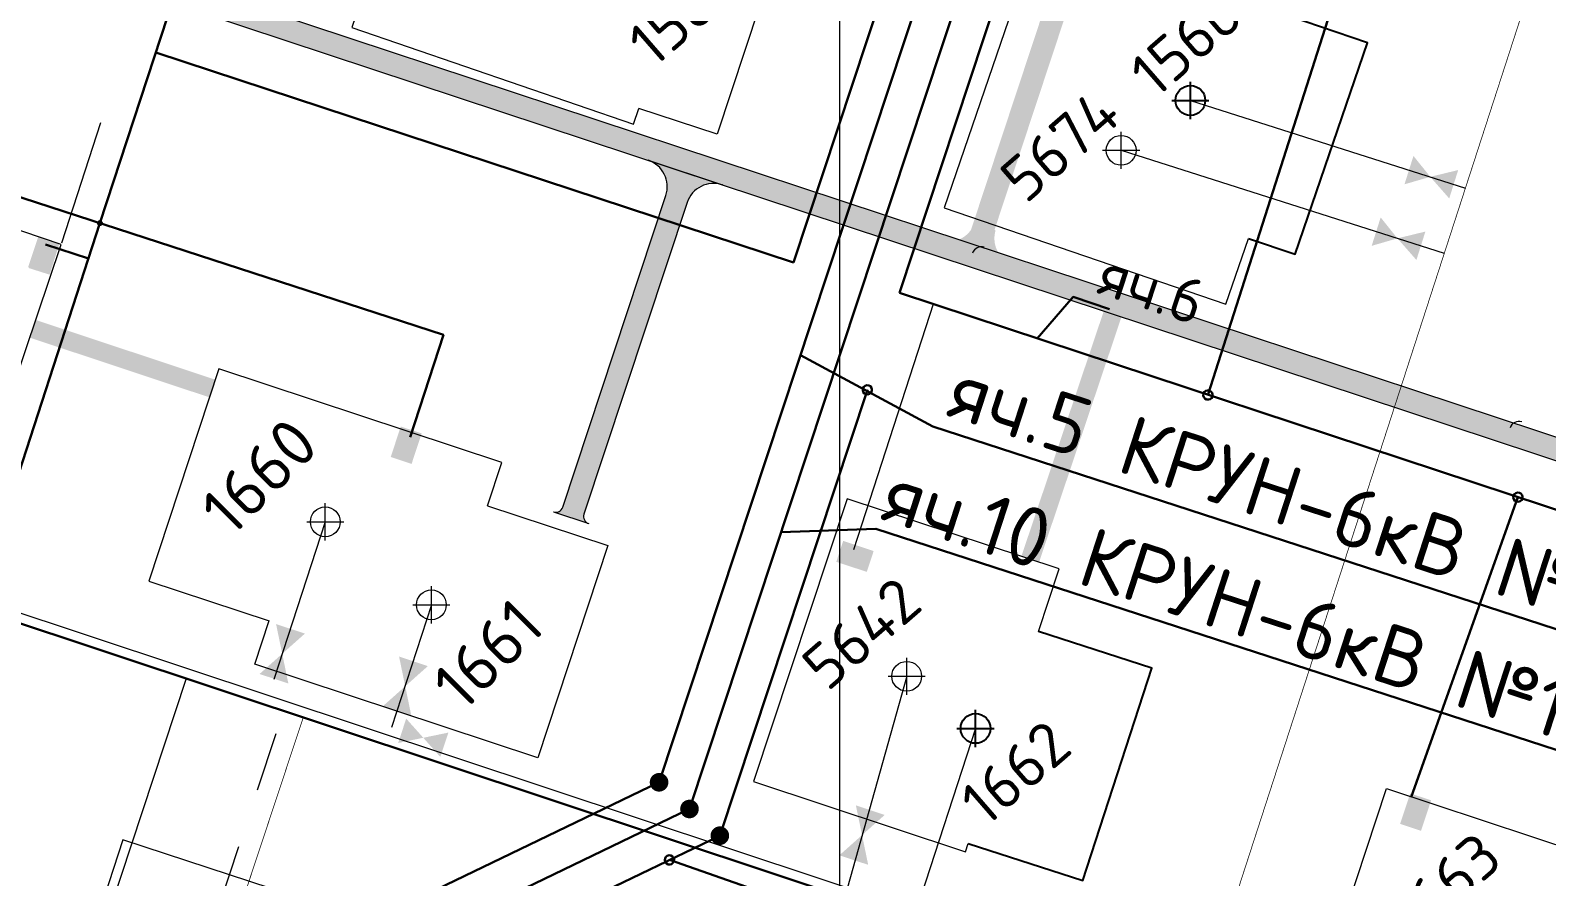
# Model space of a CAD drawing. Header units: millimetres. Extents: x 519 to 9564855, y -810 to 5021775.
# Drawn here: x 9537782.7 to 9538190, y 4997726 to 4997953.3 of the extents above; entities that cross this region are included whole.
import ezdxf

# ---------------------------------------------------------------- set-up
doc = ezdxf.new("R2010")
doc.units = ezdxf.units.MM
doc.header["$LTSCALE"] = 2
doc.header["$MEASUREMENT"] = 0
doc.header["$PDMODE"] = 2
doc.header["$PDSIZE"] = 5
doc.linetypes.add('92051501$0$DASHED', pattern=[0.75, 0.5, -0.25])
doc.linetypes.add('Punctir', pattern=[0.32, 0.16, -0.16])
for name, color, linetype in [('160 скважин на 2012 год', 7, 'Continuous'), ('Existing roads', 41, 'Continuous'), ('FIBERGLASS', 212, 'Continuous'), ('GRID_PULKOVO', 7, 'Continuous'), ('OilColl&Flowlines', 3, 'Continuous'), ('Stage8 wlls text', 7, 'Continuous'), ('vodovod', 5, 'Continuous'), ('Скважины 2017г', 221, 'Continuous'), ('Скважины 2019г.', 241, 'Continuous'), ('Скважины на 2020 год', 140, 'Continuous'), ('Скважины на 2025 год _ОСМОТР', 5, 'Continuous'), ('ТХ_выкидные линии 2020', 244, 'Continuous')]:
    doc.layers.add(name, color=color, linetype=linetype)
for name, color, linetype, lineweight in [('160 скважин на 2012 год - Электрика', 192, 'Continuous', 30), ('PPLINE_GAS', 4, 'GAS_LINE', 30), ('WELLS(drilled after 2000y)', 6, 'Continuous', 40), ('Скважины на 2024 год- Резерв', 202, 'Continuous', 25), ('Электро', 1, 'Continuous', 30), ('Электроснаб', 1, 'Continuous', 18), ('Электроснабжене', 1, 'Continuous', 18)]:
    doc.layers.add(name, color=color, linetype=linetype, lineweight=lineweight)
doc.styles.add('92051501$0$STANDARD', font='simplex.shx')
doc.styles.add('Elect', font='isocpeur.ttf')
doc.styles.add('GeoApp', font='', dxfattribs={"height": 1})
doc.styles.get("Standard").update_dxf_attribs({"font": 'isocpeur.ttf', "width": 0.5})
doc.styles.get('GeoApp').set_extended_font_data('D431', italic=True)
doc.linetypes.add('g5_121_g', pattern='A,4,-0.4,["Г",GeoApp,S=1,R=0,X=0,Y=-0.5],-1.2,12', length=17.6)
doc.linetypes.add('GAS_LINE', pattern='A,0.5,-0.2,["G",92051501$0$STANDARD,S=0.1,R=0,X=-0.1,Y=-0.05],-0.05', length=0.75)

# ---------------------------------------------------------------- blocks, each defined once
blk = doc.blocks.new('92051501$0$VALVE')
at = {"layer": 'OilColl&Flowlines'}
for points in [[(-5.97, -3.45), (-5.97, 3.45), (0, 0)], [(5.97, -3.45), (0, 0), (5.97, 3.45)]]:
    blk.add_solid(points, dxfattribs=at)

msp = doc.modelspace()

# ---------------------------------------------------------------- hatches: boundary and pattern name
at = {"layer": '160 скважин на 2012 год - Электрика', "lineweight": 0, "ltscale": 7.5}
msp.add_hatch(color=1, dxfattribs=at).paths.add_polyline_path([(9537790.43197, 4997895.91115), (9537784.79985, 4997897.70692), (9537782.18188, 4997889.49606), (9537787.814, 4997887.7003)])
at = {"layer": 'Existing roads', "lineweight": 0}
msp.add_hatch(color=256, dxfattribs=at).paths.add_polyline_path([(9537925.69391, 4997825.22804, -0.414213562), (9537923.16689, 4997823.95754), (9537932.66291, 4997820.81548, -0.414213562), (9537931.39244, 4997823.34245), (9537959.09511, 4997907.06621, -0.414213562), (9537968.57145, 4997911.83056), (9537948.63222, 4997918.42809, -0.414213562), (9537953.39657, 4997908.95175)])
at = {"layer": 'Existing roads', "linetype": 'ByBlock', "lineweight": 0}
msp.add_hatch(color=256, dxfattribs=at).paths.add_polyline_path([(9538046.80145, 4997890.3105, -0.406846034), (9538041.97996, 4997899.60653), (9538036.27915, 4997901.49282, -0.406846034), (9538026.86449, 4997896.90728)])
at = {"layer": 'Электро'}
for points in [[(9537782.08238, 4997889.76136), (9537787.69462, 4997887.90438), (9537790.40185, 4997896.08624), (9537784.78961, 4997897.94322)], [(9537879.47584, 4997838.72654), (9537885.08807, 4997836.86955), (9537887.7953, 4997845.05141), (9537882.18307, 4997846.90839)], [(9538150.65466, 4997740.15628), (9538156.26689, 4997738.2993), (9538158.97412, 4997746.48115), (9538153.36189, 4997748.33814)]]:
    msp.add_hatch(color=256, dxfattribs=at).paths.add_polyline_path(points)
at = {"layer": 'Электроснаб', "lineweight": 0}
for points in [[(9537879.47584, 4997838.72654), (9537885.08807, 4997836.86955), (9537887.7953, 4997845.05141), (9537882.18307, 4997846.90839)], [(9538150.65466, 4997740.15628), (9538156.26689, 4997738.2993), (9538158.97412, 4997746.48115), (9538153.36189, 4997748.33814)]]:
    msp.add_hatch(color=1, dxfattribs=at).paths.add_polyline_path(points)
at = {"layer": 'Электроснабжене', "lineweight": 0}
for points in [[(9537879.47584, 4997838.72654), (9537885.08807, 4997836.86955), (9537887.7953, 4997845.05141), (9537882.18307, 4997846.90839)], [(9538001.03734, 4997816.1711), (9537999.18036, 4997810.55887), (9538007.36222, 4997807.85164), (9538009.2192, 4997813.46388)], [(9538150.65466, 4997740.15628), (9538156.26689, 4997738.2993), (9538158.97412, 4997746.48115), (9538153.36189, 4997748.33814)]]:
    msp.add_hatch(color=1, dxfattribs=at).paths.add_polyline_path(points)

# ---------------------------------------------------------------- linework, layer by layer
at = {"layer": '160 скважин на 2012 год', "color": 0, "linetype": 'ByBlock', "lineweight": 0, "ltscale": 200}
msp.add_line((9537791.165, 4997896.2724, 0.00005), (9537801.6406, 4997928.61837, 0.00002), dxfattribs=at)
at = {"layer": '160 скважин на 2012 год', "color": 0, "linetype": 'ByBlock', "lineweight": 0, "elevation": 0.00005}
msp.add_lwpolyline([(9537709.58964, 4997842.56567), (9537708.45148, 4997839.20854), (9537765.307, 4997819.96504), (9537790.965, 4997895.7724), (9537734.10948, 4997915.0159), (9537728.82557, 4997899.39882)], dxfattribs=at)
at = {"layer": '160 скважин на 2012 год - Электрика', "color": 1, "linetype": 'ByBlock', "lineweight": 0, "ltscale": 80}
msp.add_line((9537798.28068, 4997892.08154, 0), (9537789.41151, 4997894.96331, 0), dxfattribs=at)
at = {"layer": '160 скважин на 2012 год - Электрика', "color": 1, "lineweight": 0, "ltscale": 7.5, "const_width": 2.5}
for points in [[(9537950.38329, 4997751.71339, 1), (9537952.76093, 4997750.94084, 1)], [(9537958.54367, 4997744.54219, 1), (9537960.92131, 4997743.76964, 1)], [(9537966.70405, 4997737.37099, 1), (9537969.08169, 4997736.59845, 1)]]:
    msp.add_lwpolyline(points, format="xyb", close=True, dxfattribs=at)
at = {"layer": 'Existing roads', "lineweight": 0}
for p, q in [((9537526.44693, 4998064.44398), (9538288.18722, 4997812.39792)), ((9537524.5058, 4998058.76635), (9538286.30243, 4997806.70164)), ((9537948.63222, 4997918.42809), (9537968.57145, 4997911.83056)), ((9537923.16689, 4997823.95754), (9537932.66291, 4997820.81548))]:
    msp.add_line(p, q, dxfattribs=at)
at = {"layer": 'Existing roads', "lineweight": 0, "const_width": 6, "flags": 128}
msp.add_lwpolyline([(9537525.50753, 4998061.69632), (9537761.33695, 4997983.67852), (9538311.4306, 4997801.58268), (9538357.36761, 4997940.41472)], dxfattribs=at)
at = {"layer": 'Existing roads', "linetype": 'ByBlock', "lineweight": 0, "const_width": 6, "flags": 128}
msp.add_lwpolyline([(9538077.9983, 4998019.02368), (9538037.1174, 4997895.47237)], dxfattribs=at)
at = {"layer": 'Existing roads', "lineweight": 0, "flags": 128}
for points in [[(9537923.16689, 4997823.95754, 0.414213562), (9537925.69391, 4997825.22804), (9537953.39657, 4997908.95175, 0.414213562), (9537948.63222, 4997918.42809)], [(9537968.57145, 4997911.83056, 0.414213562), (9537959.09511, 4997907.06621), (9537931.39243, 4997823.34241, 0.414207454), (9537932.66291, 4997820.81548, 0.414207454)]]:
    msp.add_lwpolyline(points, format="xyb", dxfattribs=at)
at = {"layer": 'Existing roads', "linetype": 'ByBlock', "lineweight": 0, "ltscale": 200, "const_width": 5}
for points in [[(9538074.45094, 4997880.21324), (9538051.2775, 4997811.23862)], [(9537783.33635, 4997873.14238), (9537831.56685, 4997857.11182)]]:
    msp.add_lwpolyline(points, dxfattribs=at)
at = {"layer": 'Existing roads', "lineweight": 0}
for centre in [(9538038.1602, 4997892.6927), (9538182.5602, 4997845.7927)]:
    msp.add_arc(centre, 2.5, 71.6915561, 161.691556, dxfattribs=at)
at = {"layer": 'FIBERGLASS', "color": 6, "linetype": 'ByBlock', "lineweight": 0, "ltscale": 40, "const_width": 0.2}
msp.add_lwpolyline([(9537759.61436, 4997582.81261), (9537824.45503, 4997778.92604)], dxfattribs=at)
at = {"layer": 'GRID_PULKOVO', "lineweight": 0}
msp.add_line((9538000, 5010000), (9538000, 4992000), dxfattribs=at)
at = {"layer": 'OilColl&Flowlines', "color": 3, "linetype": 'ByBlock', "lineweight": 0, "ltscale": 200}
for p, q in [((9538094.3, 4997934.5), (9538168.20201, 4997910.97205)), ((9538075.7, 4997921.1), (9538162.52443, 4997893.45798))]:
    msp.add_line(p, q, dxfattribs=at)
at = {"layer": 'OilColl&Flowlines', "lineweight": 0}
for p, q in [((9537480.06083, 4997896.21084), (9538625.24429, 4997516.42147)), ((9537890.4, 4997799), (9537879.65297, 4997766.07597))]:
    msp.add_line(p, q, dxfattribs=at)
at = {"layer": 'OilColl&Flowlines', "linetype": 'ByBlock', "lineweight": 0}
for p, q in [((9537861.9, 4997821.3), (9537848.11088, 4997778.90088)), ((9538036.6, 4997765.8), (9538020.70077, 4997716.91266))]:
    msp.add_line(p, q, dxfattribs=at)
at = {"layer": 'OilColl&Flowlines', "color": 3, "linetype": 'ByBlock', "lineweight": 0, "ltscale": 80, "const_width": 0.2}
msp.add_lwpolyline([(9538306.1816, 4998336.6083), (9538098.76175, 4997696.76432)], dxfattribs=at)
at = {"layer": 'OilColl&Flowlines', "lineweight": 0}
for points in [[(9538165.05047, 4997911.99048, 8, 0, 0), (9538158.7477, 4997913.98199, 0, 8, 0), (9538153.03292, 4997915.7877, 8, 8, 0)], [(9538156.23415, 4997895.46059, 8, 0, 0), (9538149.93138, 4997897.45209, 0, 8, 0), (9538144.2166, 4997899.25781, 8, 8, 0)]]:
    msp.add_lwpolyline(points, format="xyseb", dxfattribs=at)
at = {"layer": 'OilColl&Flowlines', "linetype": 'ByBlock', "lineweight": 0}
for points in [[(9537856.42014, 4997791.27286), (9537850.33057, 4997785.84886), (9537848.67804, 4997793.83458)], [(9537851.98311, 4997777.86314), (9537844.241, 4997780.42487), (9537850.33057, 4997785.84886)]]:
    msp.add_solid(points, dxfattribs=at)
at = {"layer": 'OilColl&Flowlines', "lineweight": 0}
for points in [[(9537889.46482, 4997782.54636), (9537883.37525, 4997777.12236), (9537881.72271, 4997785.10808)], [(9537885.02779, 4997769.13664), (9537877.28568, 4997771.69836), (9537883.37525, 4997777.12236)], [(9538012.1887, 4997742.56489, 6.4384), (9538006.09913, 4997737.14089, 6.4384), (9538004.4466, 4997745.12661, 6.4384)], [(9538007.75167, 4997729.15518, 6.4384), (9538000.00957, 4997731.7169, 6.4384), (9538006.09913, 4997737.14089, 6.4384)]]:
    msp.add_solid(points, dxfattribs=at)
at = {"layer": 'PPLINE_GAS', "linetype": 'g5_121_g'}
msp.add_lwpolyline([(9534778.5479, 4998536.78098), (9534874.18051, 4998503.20616), (9535072.84513, 4998402.39372), (9535451.90206, 4998298.75678), (9537303.35592, 4997704.5983), (9537377.97521, 4997927.57471), (9538200.14956, 4997654.43587), (9538214.55082, 4997649.50142), (9538234.24131, 4997643.04917), (9538590.1015, 4997520.55902), (9539125.3331, 4997334.13457), (9539210.91174, 4997304.42884), (9539345.38339, 4997257.75155), (9539456.46224, 4997220.86465), (9539620.38329, 4997166.42999), (9539867.53158, 4997084.35735), (9540014.59686, 4997034.46686), (9540009.45675, 4997018.26256), (9541300.177, 4996571.493), (9541398.857, 4996623.815), (9541532.03867, 4997015.00349), (9541563.89422, 4997108.93401), (9541575.96726, 4997105.29839)], dxfattribs=at)
at = {"layer": 'Stage8 wlls text', "color": 0, "linetype": 'ByBlock', "lineweight": 0}
msp.add_lwpolyline([(9537905.47979, 4997825.62253), (9537909.31798, 4997837.22241), (9537833.33745, 4997862.36299), (9537814.48202, 4997805.3776), (9537846.82021, 4997794.67747)], dxfattribs=at)
msp.add_circle((9537861.9, 4997821.3), 4, dxfattribs=at)
at = {"layer": 'Stage8 wlls text', "color": 0, "linetype": 'ByBlock', "lineweight": 0, "ltscale": 80}
msp.add_point((9537861.9, 4997821.3), dxfattribs=at)
at = {"layer": 'vodovod', "color": 5, "linetype": '92051501$0$DASHED', "lineweight": 0, "ltscale": 40, "const_width": 0.2}
msp.add_lwpolyline([(9537790.98861, 4997572.56358), (9537855.89636, 4997768.50706)], dxfattribs=at)
at = {"layer": 'WELLS(drilled after 2000y)', "color": 0, "linetype": 'ByBlock', "lineweight": 0}
for p, q in [((9537905.44997, 4997825.6324), (9537937.81798, 4997814.92241)), ((9537937.81798, 4997814.92241), (9537918.96254, 4997757.93702)), ((9537842.98202, 4997783.0776), (9537846.85003, 4997794.7676)), ((9537918.96254, 4997757.93702), (9537842.98202, 4997783.0776)), ((9538128.18202, 4997692.6776), (9538147.03745, 4997749.66299)), ((9538147.03745, 4997749.66299), (9538223.01798, 4997724.52241))]:
    msp.add_line(p, q, dxfattribs=at)
msp.add_circle((9537890.4, 4997799), 4, dxfattribs=at)
at = {"layer": 'WELLS(drilled after 2000y)', "color": 0, "linetype": 'ByBlock', "lineweight": 0, "ltscale": 80}
msp.add_point((9537890.4, 4997799), dxfattribs=at)
at = {"layer": 'Скважины 2017г', "color": 18, "linetype": 'ByBlock', "lineweight": 0, "ltscale": 40, "true_color": 0x000000}
msp.add_line((9537824.45503, 4997778.92604), (9537759.61436, 4997582.81261), dxfattribs=at)
at = {"layer": 'Скважины 2017г', "color": 0, "linetype": 'ByBlock', "lineweight": 0}
msp.add_lwpolyline([(9537908.81591, 4998003.8712), (9537910.03745, 4998007.56299), (9537986.01798, 4997982.42241), (9537967.16255, 4997925.43701), (9537946.1757, 4997932.38118)], dxfattribs=at)
at = {"layer": 'Скважины 2019г.', "color": 3, "linetype": 'Punctir', "lineweight": 0, "ltscale": 50}
msp.add_line((9537823.6, 4997688.5), (9537852.30912, 4997775.50122), dxfattribs=at)
at = {"layer": 'Скважины 2019г.', "color": 0, "linetype": 'ByBlock', "lineweight": 0}
for points in [[(9537908.81591, 4998003.8712), (9537888.46671, 4998010.83423), (9537869.04182, 4997954.06563), (9537944.73329, 4997928.16577), (9537946.1757, 4997932.38118)], [(9538060.11261, 4997958.14131), (9538047.56671, 4997962.43423), (9538028.14182, 4997905.66563), (9538103.83329, 4997879.76577), (9538109.88739, 4997897.45869)], [(9537782.71192, 4997659.7831), (9537782.71192, 4997659.7831), (9537839.68656, 4997641.15845), (9537864.54365, 4997717.19873), (9537807.51344, 4997735.84155), (9537801.23977, 4997716.6593)]]:
    msp.add_lwpolyline(points, dxfattribs=at)
msp.add_circle((9538075.7, 4997921.1), 4, dxfattribs=at)
msp.add_point((9538075.7, 4997921.1), dxfattribs=at)
at = {"layer": 'Скважины на 2020 год', "color": 0, "linetype": 'ByBlock', "lineweight": 0}
msp.add_lwpolyline([(9538053.50083, 4997791.85245), (9538059.06299, 4997808.66255), (9538002.0776, 4997827.51798), (9537976.93702, 4997751.53746), (9538033.92241, 4997732.68202), (9538034.65262, 4997734.88888)], dxfattribs=at)
msp.add_circle((9538018.1, 4997779.8), 4, dxfattribs=at)
msp.add_point((9538018.1, 4997779.8), dxfattribs=at)
at = {"layer": 'Скважины на 2024 год- Резерв', "color": 0, "linetype": 'ByBlock', "lineweight": -2}
msp.add_lwpolyline([(9538109.88739, 4997897.45869), (9538122.43329, 4997893.16577), (9538141.85818, 4997949.93437), (9538066.16671, 4997975.83423), (9538060.11261, 4997958.14131)], dxfattribs=at)
at = {"layer": 'Скважины на 2024 год- Резерв', "color": 0, "lineweight": -2}
msp.add_circle((9538094.3, 4997934.5), 4, dxfattribs=at)
msp.add_point((9538094.3, 4997934.5), dxfattribs=at)
at = {"layer": 'Скважины на 2025 год _ОСМОТР', "color": 0, "linetype": 'ByBlock', "lineweight": -2}
msp.add_lwpolyline([(9538034.65262, 4997734.88888), (9538065.37175, 4997724.90762), (9538083.91277, 4997781.97102), (9538053.50083, 4997791.85245)], dxfattribs=at)
msp.add_circle((9538036.6, 4997765.8), 4, dxfattribs=at)
msp.add_point((9538036.6, 4997765.8), dxfattribs=at)
at = {"layer": 'ТХ_выкидные линии 2020', "color": 3, "lineweight": 0}
msp.add_line((9538018.1, 4997779.8), (9538002.16886, 4997723.0586), dxfattribs=at)
at = {"layer": 'Электро'}
for p, q in [((9538084.79343, 4998153.95209), (9537951.57211, 4997751.32711)), ((9538094.28624, 4998150.81109), (9537959.73185, 4997744.15553)), ((9538072.47963, 4998147.24495, 47.36082), (9537987.68881, 4997890.98788, 47.36082)), ((9538099.70988, 4998135.36295), (9538016.13876, 4997882.79375)), ((9538007.52417, 4997856.7587), (9537967.89287, 4997736.98472)), ((9537951.57211, 4997751.32711), (9537851.82499, 4997703.34017)), ((9537959.73249, 4997744.15592), (9537859.98537, 4997696.16897)), ((9537967.89287, 4997736.98472), (9537868.14575, 4997688.99777)), ((9539108.67465, 4997327.94565), (9537954.35673, 4997730.47267))]:
    msp.add_line(p, q, dxfattribs=at)
at = {"layer": 'Электро', "ltscale": 0.05}
for p, q in [((9537866.9372, 4998101.65223, 0), (9537801.36806, 4997901.55455, 0)), ((9538147.10168, 4998005.89898, 0), (9538099.02365, 4997855.36905, 0)), ((9537557.82893, 4997980.68521), (9537893.64606, 4997871.57161)), ((9537816.38291, 4997947.37545, 0), (9537987.68881, 4997890.98788, 47.36082)), ((9538016.13876, 4997882.79375), (9538361.13208, 4997768.94622, 0)), ((9538153.6493, 4997747.31557, 0), (9538182.29579, 4997827.92894, 0))]:
    msp.add_line(p, q, dxfattribs=at)
at = {"layer": 'Электро', "ltscale": 25}
for p, q in [((9537746.36339, 4997732.298, 0), (9537801.36791, 4997901.554, 0)), ((9537798.27955, 4997892.08132, 0), (9537786.77628, 4997895.81895, 0)), ((9538062.80539, 4997881.70845, 0), (9538053.15232, 4997870.57946, 0)), ((9538072.61626, 4997878.46222, 0), (9538062.80539, 4997881.70845, 0)), ((9537893.64606, 4997871.57161), (9537884.6899, 4997844.0074)), ((9538025.07403, 4997846.91593), (9537989.54603, 4997866.09288)), ((9538025.07403, 4997846.91593), (9538236.84149, 4997778.10851)), ((9538009.78424, 4997819.45882), (9537984.33435, 4997818.51016)), ((9538009.78424, 4997819.45882), (9538221.69151, 4997750.60597))]:
    msp.add_line(p, q, dxfattribs=at)
at = {"layer": 'Электро'}
for centre, radius, start, end in [((9537801.36791, 4997901.554, 0), 0.5, 162.0000001, 342.0000001), ((9537801.36791, 4997901.554, 0), 0.5, 342.0000001, 162.0000001), ((9538007.52417, 4997856.7587), 1.25, 162, 342), ((9538007.52417, 4997856.7587), 1.25, 342, 162), ((9538099.02365, 4997855.36905, 0), 1.25, 162, 342), ((9538099.02365, 4997855.36905, 0), 1.25, 342, 162), ((9538182.29579, 4997827.92894, 0), 1.25, 162, 342), ((9538182.29579, 4997827.92894, 0), 1.25, 342, 162), ((9537954.35673, 4997730.47267), 1.25, 162.0000001, 341.9999999), ((9537954.35673, 4997730.47267), 1.25, 342, 162)]:
    msp.add_arc(centre, radius, start, end, dxfattribs=at)
at = {"layer": 'Электроснаб', "color": 1, "linetype": 'ByBlock', "lineweight": 0}
for p, q in [((9538084.79343, 4998153.95209), (9537951.57211, 4997751.32711)), ((9538094.28624, 4998150.81109), (9537959.73185, 4997744.15553)), ((9538072.47963, 4998147.24495, 47.36082), (9537987.68881, 4997890.98788, 47.36082)), ((9538099.70988, 4998135.36295), (9538016.13876, 4997882.79375)), ((9538007.52417, 4997856.7587), (9537967.89287, 4997736.98472)), ((9537951.57211, 4997751.32711), (9537851.82499, 4997703.34017)), ((9537959.73249, 4997744.15592), (9537859.98537, 4997696.16897)), ((9537967.89287, 4997736.98472), (9537868.14575, 4997688.99777))]:
    msp.add_line(p, q, dxfattribs=at)
at = {"layer": 'Электроснаб', "color": 1, "lineweight": 0, "ltscale": 0.05}
for p, q in [((9538147.10168, 4998005.89898, 0), (9538099.02365, 4997855.36905, 0)), ((9537557.82893, 4997980.68521), (9537893.64606, 4997871.57161)), ((9537816.38291, 4997947.37545, 0), (9537987.68881, 4997890.98788, 47.36082)), ((9538016.13876, 4997882.79375), (9538361.13208, 4997768.94622, 0)), ((9538153.6493, 4997747.31557, 0), (9538182.29579, 4997827.92894, 0))]:
    msp.add_line(p, q, dxfattribs=at)
at = {"layer": 'Электроснаб', "color": 1, "lineweight": 0, "ltscale": 25}
for p, q in [((9538062.80539, 4997881.70845, 0), (9538053.15232, 4997870.57946, 0)), ((9538072.61626, 4997878.46222, 0), (9538062.80539, 4997881.70845, 0)), ((9537893.64606, 4997871.57161), (9537884.6899, 4997844.0074)), ((9538025.07403, 4997846.91593), (9537989.54603, 4997866.09288)), ((9538025.07403, 4997846.91593), (9538236.84149, 4997778.10851)), ((9538009.78424, 4997819.45882), (9537984.33435, 4997818.51016)), ((9538009.78424, 4997819.45882), (9538221.69151, 4997750.60597))]:
    msp.add_line(p, q, dxfattribs=at)
at = {"layer": 'Электроснаб', "color": 1, "lineweight": 0}
for centre, radius, start, end in [((9537801.36791, 4997901.554, 0), 0.5, 162.0000001, 342.0000001), ((9537801.36791, 4997901.554, 0), 0.5, 342.0000001, 162.0000001), ((9538007.52417, 4997856.7587), 1.25, 162, 342), ((9538007.52417, 4997856.7587), 1.25, 342, 162), ((9538099.02365, 4997855.36905, 0), 1.25, 162, 342), ((9538099.02365, 4997855.36905, 0), 1.25, 342, 162), ((9538182.29579, 4997827.92894, 0), 1.25, 162, 342), ((9538182.29579, 4997827.92894, 0), 1.25, 342, 162)]:
    msp.add_arc(centre, radius, start, end, dxfattribs=at)
at = {"layer": 'Электроснабжене', "color": 1, "linetype": 'ByBlock', "lineweight": 0}
for p, q in [((9538084.79343, 4998153.95209), (9537951.57211, 4997751.32711)), ((9538094.28624, 4998150.81109), (9537959.73185, 4997744.15553)), ((9538072.47963, 4998147.24495, 47.36082), (9537987.68881, 4997890.98788, 47.36082)), ((9538099.70988, 4998135.36295), (9538016.13876, 4997882.79375)), ((9537951.57211, 4997751.32711), (9537851.82499, 4997703.34017)), ((9537959.73249, 4997744.15592), (9537859.98537, 4997696.16897))]:
    msp.add_line(p, q, dxfattribs=at)
at = {"layer": 'Электроснабжене', "color": 1, "lineweight": 0, "ltscale": 0.05}
for p, q in [((9538147.10168, 4998005.89898, 0), (9538099.02365, 4997855.36905, 0)), ((9537557.82893, 4997980.68521), (9537893.64606, 4997871.57161)), ((9537816.38291, 4997947.37545, 0), (9537987.68881, 4997890.98788, 47.36082)), ((9538153.6493, 4997747.31557, 0), (9538182.29579, 4997827.92894, 0))]:
    msp.add_line(p, q, dxfattribs=at)
at = {"layer": 'Электроснабжене', "color": 1, "lineweight": 0, "ltscale": 25}
for p, q in [((9538062.80539, 4997881.70845, 0), (9538053.15232, 4997870.57946, 0)), ((9538072.61626, 4997878.46222, 0), (9538062.80539, 4997881.70845, 0)), ((9537893.64606, 4997871.57161), (9537884.6899, 4997844.0074)), ((9538025.07403, 4997846.91593), (9537989.54603, 4997866.09288)), ((9538025.07403, 4997846.91593), (9538236.84149, 4997778.10851)), ((9538009.78424, 4997819.45882), (9537984.33435, 4997818.51016)), ((9538009.78424, 4997819.45882), (9538221.69151, 4997750.60597))]:
    msp.add_line(p, q, dxfattribs=at)
at = {"layer": 'Электроснабжене', "color": 1, "lineweight": 0, "ltscale": 50}
msp.add_line((9538025.32931, 4997880.0021), (9538003.79895, 4997813.73848), dxfattribs=at)
at = {"layer": 'Электроснабжене', "color": 1, "lineweight": 0}
for centre, radius, start, end in [((9537801.36791, 4997901.554, 0), 0.5, 162.0000001, 342.0000001), ((9537801.36791, 4997901.554, 0), 0.5, 342.0000001, 162.0000001), ((9538007.52417, 4997856.7587), 1.25, 162, 342), ((9538007.52417, 4997856.7587), 1.25, 342, 162), ((9538099.02365, 4997855.36905, 0), 1.25, 162, 342), ((9538099.02365, 4997855.36905, 0), 1.25, 342, 162), ((9538182.29579, 4997827.92894, 0), 1.25, 162, 342), ((9538182.29579, 4997827.92894, 0), 1.25, 342, 162)]:
    msp.add_arc(centre, radius, start, end, dxfattribs=at)

# ---------------------------------------------------------------- block references
at = {"layer": 'OilColl&Flowlines', "lineweight": 0, "rotation": 341.6915559985446}
msp.add_blockref('92051501$0$VALVE', (9537888.22548, 4997763.28567), dxfattribs=at)

# ---------------------------------------------------------------- texts
at = {"layer": 'Stage8 wlls text', "color": 0, "linetype": 'ByBlock', "lineweight": 0, "style": 'Elect'}
msp.add_text('1660', height=13.005168, rotation=45, dxfattribs=at).set_placement((9537836.65426, 4997816.80854))
at = {"layer": 'WELLS(drilled after 2000y)', "color": 0, "linetype": 'ByBlock', "lineweight": 0, "style": 'Elect'}
for s, height, rotation, p in [('1661', 13.005168, 45, (9537898.90352, 4997769.84498)), (' 1663', 12, 41, (9538149.05953, 4997703.72266))]:
    msp.add_text(s, height=height, rotation=rotation, dxfattribs=at).set_placement(p)
at = {"layer": 'Скважины 2017г', "color": 0, "linetype": 'ByBlock', "lineweight": 0, "style": 'Elect'}
msp.add_text('1565', height=12, rotation=41, dxfattribs=at).set_placement((9537950.08723, 4997942.95096))
at = {"layer": 'Скважины 2019г.', "color": 0, "linetype": 'ByBlock', "lineweight": 0, "style": 'Elect'}
msp.add_text('5674', height=12, rotation=41, dxfattribs=at).set_placement((9538050.09796, 4997906.46613))
at = {"layer": 'Скважины на 2020 год', "color": 0, "linetype": 'ByBlock', "lineweight": 0, "style": 'Elect'}
msp.add_text('5642', height=12, rotation=41, dxfattribs=at).set_placement((9537996.82081, 4997775.44112))
at = {"layer": 'Скважины на 2024 год- Резерв', "color": 0, "lineweight": -2, "style": 'Elect'}
msp.add_text('1566', height=12, rotation=41, dxfattribs=at).set_placement((9538084.93835, 4997934.7248))
at = {"layer": 'Скважины на 2025 год _ОСМОТР', "color": 0, "linetype": 'ByBlock', "lineweight": -2, "style": 'Elect'}
msp.add_text('1662', height=12, rotation=41, dxfattribs=at).set_placement((9538039.35582, 4997738.96881))
at = {"layer": 'Электро'}
for s, height, rotation, p in [('яч.6', 12, 341.691556, (9538068.70832, 4997882.8672, 0)), ('яч.5 КРУН-6кВ №1 ППГ', 16, 342, (9538028.21823, 4997849.94092)), ('яч.10 КРУН-6кВ №1 ППГ', 16, 342, (9538010.55804, 4997822.09109, 47.36082))]:
    msp.add_text(s, height=height, rotation=rotation, dxfattribs=at).set_placement(p)
at = {"layer": 'Электроснаб', "color": 1, "lineweight": 0}
for s, height, rotation, p in [('яч.6', 12, 341.691556, (9538068.70832, 4997882.8672, 0)), ('яч.5 КРУН-6кВ №1 ППГ', 16, 342, (9538028.21823, 4997849.94092)), ('яч.10 КРУН-6кВ №1 ППГ', 16, 342, (9538010.55804, 4997822.09109, 47.36082))]:
    msp.add_text(s, height=height, rotation=rotation, dxfattribs=at).set_placement(p)
at = {"layer": 'Электроснабжене', "color": 1, "lineweight": 0}
for s, height, rotation, p in [('яч.6', 12, 341.691556, (9538068.70832, 4997882.8672, 0)), ('яч.5 КРУН-6кВ №1 ППГ', 16, 342, (9538028.21823, 4997849.94092)), ('яч.10 КРУН-6кВ №1 ППГ', 16, 342, (9538010.55804, 4997822.09109, 47.36082))]:
    msp.add_text(s, height=height, rotation=rotation, dxfattribs=at).set_placement(p)

doc.saveas('drawing.dxf')
